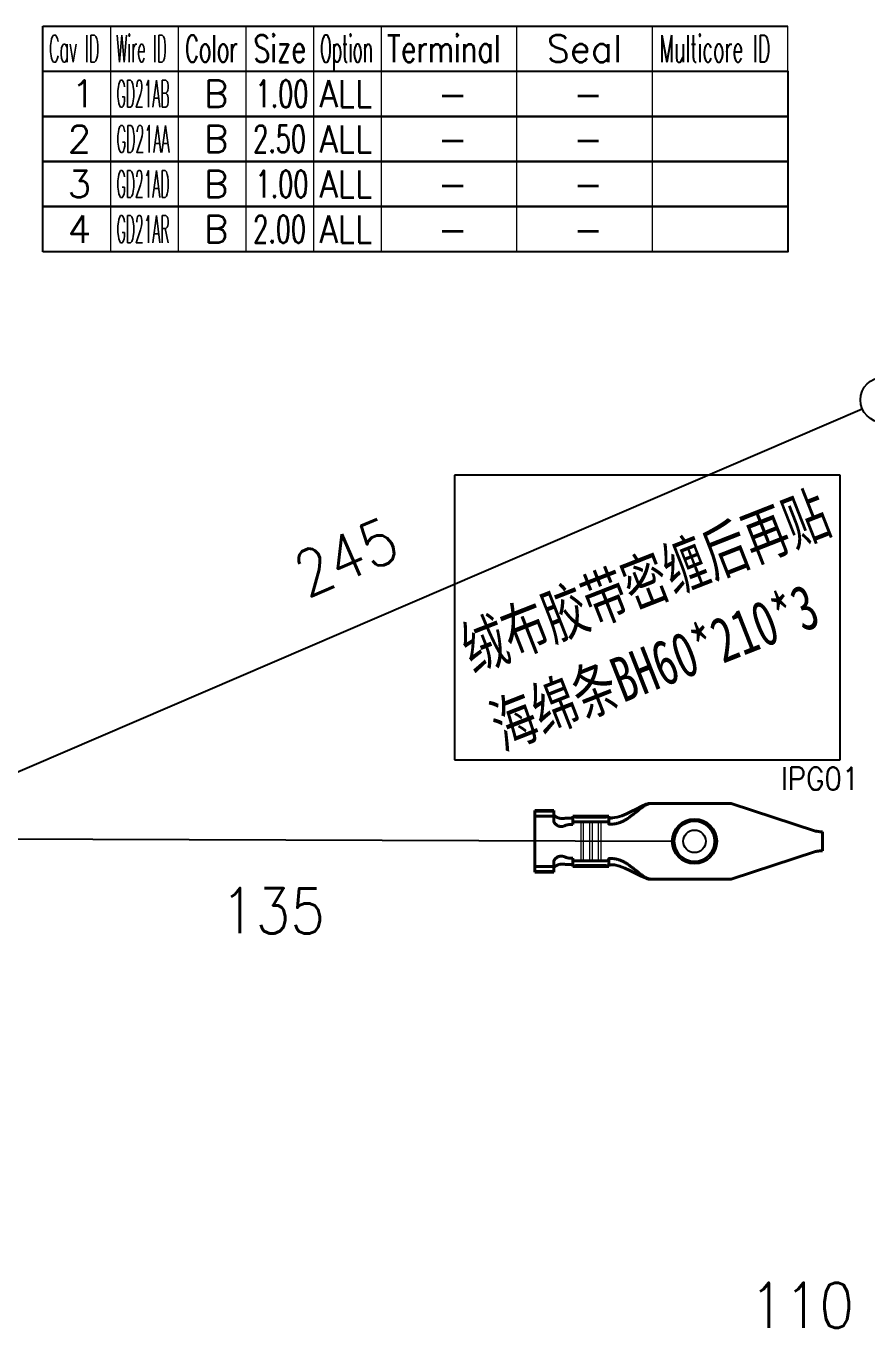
# Model space of a CAD drawing. Header units: inches. Extents: x 47316 to 59086, y 3141 to 11743.
# Drawn here: x 52016.5 to 52109.6, y 8699.6 to 8843.9 of the extents above; entities that cross this region are included whole.
import ezdxf

# ---------------------------------------------------------------- set-up
doc = ezdxf.new("R2010")
doc.units = ezdxf.units.IN
doc.header["$MEASUREMENT"] = 0
doc.layers.add('标注线', color=3, linetype='Continuous', lineweight=20)
doc.layers.add('轮廓线', color=7, linetype='Continuous', lineweight=40)
doc.styles.add('MtX_FangSong_GB2312', font='')
doc.styles.get("Standard").update_dxf_attribs({"font": ''})
doc.styles.get('MtX_FangSong_GB2312').set_extended_font_data('FangSong_GB2312')
doc.styles.get('Standard').set_extended_font_data('SimSun')
doc.linetypes.add('_VH_FOAM_COVERING_2', pattern='A,0.0001,[31,VeSys.shx,S=0.1,R=0,X=0,Y=0],-0.4,[31,VeSys.shx,S=0.1,R=180,X=0,Y=0],-0.0001', length=0.4002)
doc.linetypes.add('_VH_SPACE_TAPE', pattern='A,0.0001,[17,VeSys.shx,S=0.1,R=0,X=0,Y=0],-0.4,[17,VeSys.shx,S=0.1,R=0,X=0,Y=0],-0.4,[17,VeSys.shx,S=0.1,R=0,X=0,Y=0],-0.4,[18,VeSys.shx,S=0.1,R=0,X=0,Y=0],-0.5,[18,VeSys.shx,S=0.1,R=180,X=0.1,Y=0],-0.1,[17,VeSys.shx,S=0.1,R=0,X=0,Y=0],-0.4,[17,VeSys.shx,S=0.1,R=0,X=0,Y=0],-0.4,[17,VeSys.shx,S=0.1,R=0,X=0,Y=0],-0.4', length=3.0001)

# ---------------------------------------------------------------- blocks, each defined once
blk = doc.blocks.new('YNDP')
at = {"layer": '标注线', "color": 0}
for p, q in [((-2.1, 7.31), (2.1, 7.31)), ((-2.1, 7.31), (-2.1, 7.03)), ((2.1, 7.31), (2.1, 7.03)), ((-2.1, 7.03), (2.1, 7.03)), ((-2.1, 6.34), (2.1, 6.34)), ((-2.1, 6.06), (-2.1, 6.34)), ((-2.1, 6.06), (2.1, 6.06)), ((2.1, 6.06), (2.1, 6.34)), ((-2.1, 5.36), (2.1, 5.36)), ((-2.1, 5.08), (-2.1, 5.36)), ((-2.1, 5.08), (2.1, 5.08)), ((2.1, 5.08), (2.1, 5.36))]:
    blk.add_line(p, q, dxfattribs=at)
at = {"layer": '轮廓线', "color": 0, "linetype": 'Continuous'}
for p, q in [((-1.05, 31.85), (1.05, 31.85)), ((-1.05, 31.85), (-1.05, 31.62)), ((1.05, 31.85), (1.05, 31.62)), ((-1.12, 31.08), (-4.19, 21.73)), ((1.12, 31.08), (4.19, 21.73)), ((-4.2, 21.67), (-4.2, 12.86)), ((4.2, 21.67), (4.2, 12.86)), ((2.61, 8.81), (2.59, 8.3)), ((-2.8, 4.2), (-2.8, 8.19)), ((-1.93, 8.19), (-2.79, 8.19)), ((-2.68, 4.76), (-2.68, 7.63)), ((-2.59, 8.23), (-2.59, 8.19)), ((-2.15, 7.63), (-2.15, 4.76)), ((1.93, 8.19), (2.79, 8.19)), ((2.15, 7.63), (2.15, 4.76)), ((2.68, 4.76), (2.68, 7.63)), ((2.8, 4.2), (2.8, 8.19)), ((-1.88, 4.2), (-2.79, 4.2)), ((1.88, 4.2), (2.79, 4.2)), ((-3.42, 2.1), (-3.42, 0)), ((-2.21, 2.1), (-3.42, 2.1)), ((-3.33, 1.54), (-3.33, 0.56)), ((-2.8, 0.56), (-2.8, 1.54)), ((2.21, 2.1), (3.42, 2.1)), ((2.8, 0.56), (2.8, 1.54)), ((3.33, 1.54), (3.33, 0.56)), ((3.42, 2.1), (3.42, 0)), ((3.42, 0), (-3.42, 0))]:
    blk.add_line(p, q, dxfattribs=at)
for points in [[(-4.1, 12.34), (-3.84, 11.76), (-3.57, 11.21), (-3.29, 10.67), (-3.04, 10.15), (-2.83, 9.63), (-2.67, 9.1), (-2.59, 8.55)], [(4.1, 12.34), (3.82, 11.71), (3.52, 11.11), (3.22, 10.53), (2.96, 9.97), (2.75, 9.39), (2.61, 8.81)], [(2.59, 8.3), (2.6, 8.23), (2.62, 8.19)]]:
    blk.add_lwpolyline(points, dxfattribs=at)
blk.add_circle((0, 17.68), 2.27, dxfattribs=at)
for centre, radius, start, end in [((-3.99, 21.67), 0.21, 161.8436, 180), ((3.99, 21.67), 0.21, 0, 18.1564), ((-2.73, 12.98), 1.47, 179.9769, 194.856), ((-2.78, 12.86), 1.42, 179.9988, 190.6859), ((-2.82, 12.86), 1.38, 190.6602, 202.0987), ((-2.83, 12.95), 1.37, 194.867, 203.4682), ((-2.88, 12.93), 1.32, 203.5201, 211.9337), ((2.88, 12.93), 1.31, 328.0524, 336.542), ((2.84, 12.95), 1.36, 336.545, 345.167), ((2.82, 12.86), 1.38, 337.9012, 349.3399), ((2.73, 12.98), 1.47, 345.1441, 0.0231), ((2.78, 12.86), 1.42, 349.3141, 0.0012)]:
    blk.add_arc(centre, radius, start, end, dxfattribs=at)
for centre, ratio, start_param, end_param in [((-2.79, 7.63), 0.19732, -4.712389, -3.141593), ((2.79, 7.63), 0.19732, -3.141593, -1.570796), ((-2.79, 4.76), 0.19732, 0, 1.570796), ((2.79, 4.76), 0.19732, -1.570796, 0), ((-3.4, 1.54), 0.133102, -4.712389, -3.141593), ((3.4, 1.54), 0.133102, -3.141593, -1.570796), ((-3.4, 0.56), 0.133102, 0, 1.570796), ((3.4, 0.56), 0.133102, -1.570796, 0)]:
    blk.add_ellipse(centre, major_axis=(0, -0.56), ratio=ratio, start_param=start_param, end_param=end_param, dxfattribs=at)
for points, knots in [([(-1.12, 31.08), (-1.12, 31.13), (-1.11, 31.23), (-1.09, 31.37), (-1.07, 31.5), (-1.06, 31.59), (-1.05, 31.62)], [0, 0, 0, 0, 0.275349, 0.54044, 0.785059, 1, 1, 1, 1]), ([(1.12, 31.08), (1.12, 31.13), (1.11, 31.23), (1.09, 31.37), (1.07, 31.5), (1.06, 31.59), (1.05, 31.62)], [0, 0, 0, 0, 0.275349, 0.54044, 0.785059, 1, 1, 1, 1]), ([(-3.99, 12.24), (-3.96, 12.18), (-3.88, 12.06), (-3.76, 11.88), (-3.63, 11.71), (-3.49, 11.53), (-3.38, 11.38), (-3.28, 11.26), (-3.18, 11.13), (-3.08, 11.01), (-2.97, 10.88), (-2.89, 10.77), (-2.81, 10.67), (-2.71, 10.53), (-2.6, 10.38), (-2.5, 10.23), (-2.42, 10.11), (-2.35, 9.98), (-2.28, 9.85), (-2.21, 9.72), (-2.13, 9.54), (-2.06, 9.35), (-2, 9.15), (-1.96, 9), (-1.93, 8.85), (-1.92, 8.75), (-1.91, 8.7)], [0, 0, 0, 0, 0.050147, 0.101268, 0.15366, 0.207551, 0.263037, 0.291397, 0.320187, 0.379163, 0.409405, 0.44019, 0.471533, 0.503437, 0.568955, 0.6026, 0.636828, 0.671601, 0.70688, 0.742606, 0.778723, 0.851854, 0.888752, 0.925778, 0.962868, 1, 1, 1, 1]), ([(3.99, 12.24), (3.96, 12.18), (3.88, 12.06), (3.76, 11.88), (3.63, 11.71), (3.49, 11.53), (3.38, 11.38), (3.28, 11.26), (3.18, 11.13), (3.08, 11.01), (2.97, 10.88), (2.89, 10.77), (2.81, 10.67), (2.71, 10.53), (2.6, 10.38), (2.5, 10.23), (2.42, 10.11), (2.35, 9.98), (2.28, 9.85), (2.21, 9.72), (2.13, 9.54), (2.06, 9.35), (2, 9.15), (1.96, 9), (1.93, 8.85), (1.92, 8.75), (1.91, 8.7)], [0, 0, 0, 0, 0.050147, 0.101268, 0.15366, 0.207551, 0.263037, 0.291397, 0.320187, 0.379163, 0.409405, 0.44019, 0.471533, 0.503437, 0.568955, 0.6026, 0.636828, 0.671601, 0.70688, 0.742606, 0.778723, 0.851854, 0.888752, 0.925778, 0.962868, 1, 1, 1, 1]), ([(-1.91, 8.7), (-1.91, 8.66), (-1.9, 8.6), (-1.89, 8.5), (-1.89, 8.42), (-1.89, 8.37), (-1.89, 8.34), (-1.89, 8.33)], [0, 0, 0, 0, 0.28921, 0.557756, 0.797041, 0.903477, 1, 1, 1, 1]), ([(1.89, 8.33), (1.89, 8.34), (1.89, 8.37), (1.89, 8.42), (1.89, 8.5), (1.9, 8.6), (1.91, 8.66), (1.91, 8.7)], [0, 0, 0, 0, 0.09654, 0.20301, 0.442326, 0.710821, 1, 1, 1, 1]), ([(-2.59, 8.23), (-2.59, 8.23), (-2.59, 8.25), (-2.59, 8.28), (-2.59, 8.31), (-2.59, 8.35), (-2.58, 8.39), (-2.58, 8.46), (-2.58, 8.51), (-2.59, 8.55)], [0, 0, 0, 0, 0.070978, 0.159185, 0.264069, 0.384693, 0.519957, 0.668708, 1, 1, 1, 1]), ([(-2.58, 8.19), (-2.58, 8.19), (-2.58, 8.19), (-2.58, 8.19), (-2.59, 8.2), (-2.59, 8.2), (-2.59, 8.2), (-2.59, 8.21), (-2.59, 8.22), (-2.59, 8.22), (-2.59, 8.23)], [0, 0, 0, 0, 0.063583, 0.13143, 0.214486, 0.319093, 0.448523, 0.604543, 0.788198, 1, 1, 1, 1]), ([(-2.11, 8.19), (-2.11, 8.19), (-2.11, 8.19), (-2.11, 8.19), (-2.12, 8.18), (-2.12, 8.18), (-2.12, 8.17), (-2.12, 8.17), (-2.13, 8.16), (-2.13, 8.14), (-2.13, 8.12), (-2.14, 8.09), (-2.14, 8.06), (-2.14, 8.01), (-2.15, 7.94), (-2.15, 7.84), (-2.15, 7.74), (-2.15, 7.67), (-2.15, 7.63)], [0, 0, 0, 0, 0.004027, 0.009289, 0.016377, 0.025518, 0.036801, 0.050263, 0.065914, 0.083752, 0.125893, 0.176287, 0.234438, 0.299837, 0.450022, 0.621303, 0.807366, 1, 1, 1, 1]), ([(-1.89, 8.33), (-1.89, 8.32), (-1.9, 8.3), (-1.9, 8.27), (-1.9, 8.25), (-1.91, 8.23), (-1.91, 8.22), (-1.91, 8.21), (-1.92, 8.2), (-1.92, 8.2), (-1.92, 8.2), (-1.92, 8.19), (-1.92, 8.19), (-1.93, 8.19), (-1.93, 8.19)], [0, 0, 0, 0, 0.218442, 0.41158, 0.578176, 0.717068, 0.77583, 0.827442, 0.871971, 0.909537, 0.940372, 0.964928, 0.984146, 1, 1, 1, 1]), ([(1.93, 8.19), (1.93, 8.19), (1.92, 8.19), (1.92, 8.19), (1.92, 8.2), (1.92, 8.2), (1.92, 8.2), (1.91, 8.21), (1.91, 8.22), (1.91, 8.23), (1.9, 8.25), (1.9, 8.27), (1.9, 8.3), (1.89, 8.32), (1.89, 8.33)], [0, 0, 0, 0, 0.015854, 0.035072, 0.059628, 0.090464, 0.128031, 0.17256, 0.224172, 0.282933, 0.421824, 0.58842, 0.781558, 1, 1, 1, 1]), ([(2.15, 7.63), (2.15, 7.67), (2.15, 7.74), (2.15, 7.84), (2.15, 7.94), (2.14, 8.01), (2.14, 8.06), (2.14, 8.09), (2.13, 8.12), (2.13, 8.14), (2.13, 8.16), (2.12, 8.17), (2.12, 8.17), (2.12, 8.18), (2.12, 8.18), (2.11, 8.19), (2.11, 8.19), (2.11, 8.19), (2.11, 8.19)], [0, 0, 0, 0, 0.192634, 0.378697, 0.549978, 0.700163, 0.765562, 0.823713, 0.874107, 0.916248, 0.934086, 0.949737, 0.963199, 0.974482, 0.983623, 0.990711, 0.995973, 1, 1, 1, 1]), ([(-2.15, 4.76), (-2.15, 4.72), (-2.15, 4.65), (-2.15, 4.55), (-2.15, 4.45), (-2.14, 4.38), (-2.14, 4.33), (-2.14, 4.3), (-2.13, 4.27), (-2.13, 4.25), (-2.13, 4.23), (-2.12, 4.22), (-2.12, 4.22), (-2.12, 4.21), (-2.12, 4.21), (-2.11, 4.2), (-2.11, 4.2), (-2.11, 4.2), (-2.11, 4.2)], [0, 0, 0, 0, 0.192634, 0.378697, 0.549978, 0.700163, 0.765562, 0.823713, 0.874107, 0.916248, 0.934086, 0.949737, 0.963199, 0.974482, 0.983623, 0.990711, 0.995973, 1, 1, 1, 1]), ([(2.11, 4.2), (2.11, 4.2), (2.11, 4.2), (2.11, 4.2), (2.12, 4.21), (2.12, 4.21), (2.12, 4.22), (2.12, 4.22), (2.13, 4.23), (2.13, 4.25), (2.13, 4.27), (2.14, 4.3), (2.14, 4.33), (2.14, 4.38), (2.15, 4.45), (2.15, 4.55), (2.15, 4.65), (2.15, 4.72), (2.15, 4.76)], [0, 0, 0, 0, 0.004027, 0.009289, 0.016377, 0.025518, 0.036801, 0.050263, 0.065914, 0.083752, 0.125893, 0.176287, 0.234438, 0.299837, 0.450022, 0.621303, 0.807366, 1, 1, 1, 1]), ([(-2.89, 2.13), (-2.87, 2.14), (-2.85, 2.17), (-2.8, 2.21), (-2.76, 2.26), (-2.72, 2.33), (-2.68, 2.4), (-2.64, 2.48), (-2.61, 2.56), (-2.56, 2.69), (-2.53, 2.85), (-2.51, 3.01), (-2.51, 3.13), (-2.52, 3.22), (-2.54, 3.29), (-2.55, 3.34), (-2.56, 3.36)], [0, 0, 0, 0, 0.038866, 0.08397, 0.135113, 0.191855, 0.253649, 0.319879, 0.389842, 0.462725, 0.612921, 0.759984, 0.828629, 0.892177, 0.949572, 1, 1, 1, 1]), ([(-2.56, 3.36), (-2.57, 3.43), (-2.58, 3.53), (-2.58, 3.66), (-2.58, 3.77), (-2.58, 3.87), (-2.58, 3.98), (-2.58, 4.09), (-2.58, 4.16), (-2.58, 4.2)], [0, 0, 0, 0, 0.240029, 0.362533, 0.486637, 0.612415, 0.739889, 0.869056, 1, 1, 1, 1]), ([(-1.75, 3.36), (-1.74, 3.34), (-1.71, 3.28), (-1.68, 3.19), (-1.65, 3.09), (-1.64, 3), (-1.64, 2.93), (-1.64, 2.87), (-1.65, 2.81), (-1.66, 2.73), (-1.69, 2.64), (-1.73, 2.53), (-1.79, 2.44), (-1.85, 2.36), (-1.91, 2.28), (-1.98, 2.22), (-2.03, 2.18), (-2.07, 2.15), (-2.1, 2.13), (-2.13, 2.12), (-2.17, 2.1), (-2.2, 2.1), (-2.21, 2.1)], [0, 0, 0, 0, 0.055022, 0.116995, 0.185083, 0.258201, 0.296181, 0.334778, 0.373698, 0.412652, 0.489659, 0.564292, 0.635623, 0.703071, 0.76613, 0.824277, 0.876958, 0.901113, 0.923761, 0.944907, 0.964596, 1, 1, 1, 1]), ([(-1.88, 4.2), (-1.88, 4.13), (-1.87, 4.02), (-1.86, 3.87), (-1.85, 3.73), (-1.83, 3.59), (-1.79, 3.46), (-1.77, 3.39), (-1.75, 3.36)], [0, 0, 0, 0, 0.260021, 0.387215, 0.512609, 0.758429, 0.879572, 1, 1, 1, 1]), ([(2.21, 2.1), (2.2, 2.1), (2.17, 2.1), (2.13, 2.12), (2.1, 2.13), (2.07, 2.15), (2.03, 2.18), (1.98, 2.22), (1.91, 2.28), (1.85, 2.36), (1.79, 2.44), (1.73, 2.53), (1.69, 2.64), (1.65, 2.75), (1.64, 2.87), (1.64, 2.98), (1.65, 3.09), (1.68, 3.19), (1.71, 3.28), (1.74, 3.34), (1.75, 3.36)], [0, 0, 0, 0, 0.035416, 0.055113, 0.076262, 0.09891, 0.123064, 0.175742, 0.233887, 0.296955, 0.364416, 0.435763, 0.510406, 0.587414, 0.665244, 0.741782, 0.814902, 0.882994, 0.944969, 1, 1, 1, 1]), ([(1.75, 3.36), (1.77, 3.39), (1.79, 3.46), (1.83, 3.59), (1.85, 3.73), (1.86, 3.87), (1.87, 4.02), (1.88, 4.13), (1.88, 4.2)], [0, 0, 0, 0, 0.120428, 0.241571, 0.48739, 0.612785, 0.739979, 1, 1, 1, 1]), ([(2.56, 3.36), (2.55, 3.34), (2.54, 3.3), (2.53, 3.23), (2.52, 3.16), (2.51, 3.05), (2.52, 2.9), (2.55, 2.73), (2.6, 2.59), (2.64, 2.48), (2.68, 2.41), (2.71, 2.34), (2.75, 2.28), (2.79, 2.23), (2.81, 2.2), (2.83, 2.19)], [0, 0, 0, 0, 0.048288, 0.102718, 0.16266, 0.227338, 0.366788, 0.511961, 0.653827, 0.721303, 0.78555, 0.846014, 0.902199, 0.953655, 1, 1, 1, 1]), ([(2.58, 4.2), (2.58, 4.16), (2.58, 4.09), (2.58, 3.98), (2.58, 3.87), (2.58, 3.77), (2.58, 3.66), (2.58, 3.53), (2.57, 3.43), (2.56, 3.36)], [0, 0, 0, 0, 0.130944, 0.260111, 0.387585, 0.513363, 0.637467, 0.759971, 1, 1, 1, 1]), ([(-2.97, 2.1), (-2.96, 2.1), (-2.95, 2.1), (-2.93, 2.11), (-2.91, 2.12), (-2.9, 2.13), (-2.89, 2.13)], [0, 0, 0, 0, 0.217658, 0.453857, 0.713604, 1, 1, 1, 1]), ([(-2.74, 2.1), (-2.74, 2.1), (-2.74, 2.1), (-2.75, 2.1), (-2.75, 2.09), (-2.75, 2.09), (-2.76, 2.08), (-2.76, 2.08), (-2.76, 2.07), (-2.77, 2.05), (-2.77, 2.03), (-2.78, 2), (-2.78, 1.97), (-2.79, 1.93), (-2.79, 1.89), (-2.8, 1.83), (-2.8, 1.75), (-2.8, 1.65), (-2.8, 1.58), (-2.8, 1.54)], [0, 0, 0, 0, 0.005642, 0.012205, 0.020275, 0.030156, 0.042002, 0.05589, 0.071859, 0.089925, 0.132301, 0.1827, 0.240671, 0.305736, 0.377363, 0.454882, 0.624746, 0.809143, 1, 1, 1, 1]), ([(2.8, 1.54), (2.8, 1.58), (2.8, 1.65), (2.8, 1.75), (2.8, 1.83), (2.79, 1.89), (2.79, 1.93), (2.78, 1.97), (2.78, 2), (2.77, 2.03), (2.77, 2.05), (2.76, 2.07), (2.76, 2.08), (2.76, 2.08), (2.75, 2.09), (2.75, 2.09), (2.75, 2.1), (2.74, 2.1), (2.74, 2.1), (2.74, 2.1)], [0, 0, 0, 0, 0.190857, 0.375254, 0.545118, 0.622637, 0.694264, 0.759329, 0.8173, 0.867699, 0.910075, 0.928141, 0.94411, 0.957998, 0.969844, 0.979725, 0.987795, 0.994358, 1, 1, 1, 1]), ([(2.83, 2.19), (2.84, 2.17), (2.86, 2.15), (2.89, 2.13), (2.9, 2.12)], [0, 0, 0, 0, 0.537008, 1, 1, 1, 1]), ([(2.9, 2.12), (2.91, 2.12), (2.92, 2.11), (2.94, 2.1), (2.96, 2.1), (2.97, 2.1)], [0, 0, 0, 0, 0.280397, 0.659814, 1, 1, 1, 1]), ([(-2.8, 0.56), (-2.8, 0.52), (-2.8, 0.45), (-2.8, 0.35), (-2.8, 0.27), (-2.79, 0.21), (-2.79, 0.17), (-2.78, 0.13), (-2.78, 0.1), (-2.77, 0.07), (-2.77, 0.05), (-2.76, 0.03), (-2.76, 0.02), (-2.76, 0.02), (-2.75, 0.01), (-2.75, 0.01), (-2.75, 0), (-2.74, 0), (-2.74, 0), (-2.74, 0)], [0, 0, 0, 0, 0.190857, 0.375254, 0.545118, 0.622637, 0.694264, 0.759329, 0.8173, 0.867699, 0.910075, 0.928141, 0.94411, 0.957998, 0.969844, 0.979725, 0.987795, 0.994358, 1, 1, 1, 1]), ([(2.74, 0), (2.74, 0), (2.74, 0), (2.75, 0), (2.75, 0.01), (2.75, 0.01), (2.76, 0.02), (2.76, 0.02), (2.76, 0.03), (2.77, 0.05), (2.77, 0.07), (2.78, 0.1), (2.78, 0.13), (2.79, 0.17), (2.79, 0.21), (2.8, 0.27), (2.8, 0.35), (2.8, 0.45), (2.8, 0.52), (2.8, 0.56)], [0, 0, 0, 0, 0.005642, 0.012205, 0.020275, 0.030156, 0.042002, 0.05589, 0.071859, 0.089925, 0.132301, 0.1827, 0.240671, 0.305736, 0.377363, 0.454882, 0.624746, 0.809143, 1, 1, 1, 1])]:
    blk.add_open_spline(points, degree=3, knots=knots, dxfattribs=at)

msp = doc.modelspace()

# ---------------------------------------------------------------- linework, layer by layer
at = {"color": 0, "linetype": 'Continuous', "lineweight": -2}
for p, q in [((52018.34, 8843.85), (52100.84, 8843.85)), ((52018.34, 8838.85), (52018.34, 8843.85)), ((52018.34, 8838.85), (52100.84, 8838.85))]:
    msp.add_line(p, q, dxfattribs=at)
at = {"color": 7, "linetype": 'Continuous', "lineweight": 15}
for p, q in [((52025.84, 8838.85), (52025.84, 8843.85)), ((52033.34, 8838.85), (52033.34, 8843.85)), ((52040.84, 8838.85), (52040.84, 8843.85)), ((52048.34, 8838.85), (52048.34, 8843.85)), ((52055.84, 8838.85), (52055.84, 8843.85)), ((52070.84, 8838.85), (52070.84, 8843.85)), ((52085.84, 8838.85), (52085.84, 8843.85)), ((52100.84, 8838.85), (52100.84, 8843.85))]:
    msp.add_line(p, q, dxfattribs=at)
at = {"color": 102, "linetype": 'Continuous', "lineweight": 15}
for p, q in [((52025.84, 8833.85), (52025.84, 8838.85)), ((52033.34, 8833.85), (52033.34, 8838.85)), ((52040.84, 8833.85), (52040.84, 8838.85)), ((52048.34, 8833.85), (52048.34, 8838.85)), ((52055.84, 8833.85), (52055.84, 8838.85)), ((52070.84, 8833.85), (52070.84, 8838.85)), ((52085.84, 8833.85), (52085.84, 8838.85)), ((52025.84, 8828.85), (52025.84, 8833.85)), ((52033.34, 8828.85), (52033.34, 8833.85)), ((52040.84, 8828.85), (52040.84, 8833.85)), ((52048.34, 8828.85), (52048.34, 8833.85)), ((52055.84, 8828.85), (52055.84, 8833.85)), ((52070.84, 8828.85), (52070.84, 8833.85)), ((52085.84, 8828.85), (52085.84, 8833.85)), ((52025.84, 8823.85), (52025.84, 8828.85)), ((52033.34, 8823.85), (52033.34, 8828.85)), ((52040.84, 8823.85), (52040.84, 8828.85)), ((52048.34, 8823.85), (52048.34, 8828.85)), ((52055.84, 8823.85), (52055.84, 8828.85)), ((52070.84, 8823.85), (52070.84, 8828.85)), ((52085.84, 8823.85), (52085.84, 8828.85)), ((52025.84, 8818.85), (52025.84, 8823.85)), ((52033.34, 8818.85), (52033.34, 8823.85)), ((52040.84, 8818.85), (52040.84, 8823.85)), ((52048.34, 8818.85), (52048.34, 8823.85)), ((52055.84, 8818.85), (52055.84, 8823.85)), ((52070.84, 8818.85), (52070.84, 8823.85)), ((52085.84, 8818.85), (52085.84, 8823.85))]:
    msp.add_line(p, q, dxfattribs=at)
at = {"color": 0, "linetype": '_VH_FOAM_COVERING_2', "lineweight": -2, "ltscale": 5}
msp.add_line((52000.67, 8754.87), (52109.08, 8801.45), dxfattribs=at)
at = {"color": 1}
for p, q in [((52106.65, 8794.09), (52063.92, 8794.09)), ((52063.92, 8794.09), (52063.92, 8762.58)), ((52106.65, 8762.58), (52106.65, 8794.09)), ((52063.92, 8762.58), (52106.65, 8762.58))]:
    msp.add_line(p, q, dxfattribs=at)
at = {"color": 0, "linetype": '_VH_SPACE_TAPE', "lineweight": -2, "ltscale": 5}
msp.add_line((52000.88, 8753.87), (52088, 8753.56), dxfattribs=at)
at = {"color": 0, "linetype": 'Continuous', "lineweight": -2}
for points in [[(52018.34, 8833.85), (52018.34, 8838.85), (52100.84, 8838.85), (52100.84, 8833.85)], [(52018.34, 8828.85), (52018.34, 8833.85), (52100.84, 8833.85), (52100.84, 8828.85)], [(52018.34, 8823.85), (52018.34, 8828.85), (52100.84, 8828.85), (52100.84, 8823.85)], [(52018.34, 8818.85), (52018.34, 8823.85), (52100.84, 8823.85), (52100.84, 8818.85)]]:
    msp.add_lwpolyline(points, close=True, dxfattribs=at)
for centre, radius in [((52111.38, 8802.44), 2.5), ((52090.5, 8753.55), 2.5), ((52090.5, 8753.55), 1.25)]:
    msp.add_circle(centre, radius, dxfattribs=at)

# ---------------------------------------------------------------- block references
at = {"color": 0, "lineweight": -2, "rotation": 270}
msp.add_blockref('YNDP', (52072.82, 8753.55), dxfattribs=at)

# ---------------------------------------------------------------- texts
at = {"color": 0, "lineweight": -2, "style": 'MtX_FangSong_GB2312', "width": 0.7}
for s, p in [('绒布胶带密缠后再贴', (52065.94, 8772.17)), ('海绵条BH60*210*3', (52069.22, 8763.63))]:
    msp.add_text(s, height=5, rotation=21.4309, dxfattribs=at).set_placement(p)
at = {"color": 7, "linetype": 'Continuous', "lineweight": 15, "char_height": 3, "attachment_point": 1}
for s, insert, width in [('\\Fromans.shx;\\W0.4292452830;\\T1.0000000000;\\o\\lCav ID', (52019.02, 8842.85), 6.5), ('\\Fromans.shx;\\W0.4026548673;\\T1.0000000000;\\o\\lWire ID', (52026.45, 8842.85), 6.5), ('\\Fromans.shx;\\W0.5687500000;\\T1.0000000000;\\o\\lColor', (52034.08, 8842.85), 6.5), ('\\Fromans.shx;\\W0.7222222222;\\T1.0000000000;\\o\\lSize', (52041.65, 8842.85), 6.5), ('\\Fromans.shx;\\W0.4595959596;\\T1.0000000000;\\o\\lOption', (52049.03, 8842.85), 6.5), ('\\Fromans.shx;\\W0.7480916031;\\T1.0000000000;\\o\\lTerminal', (52056.44, 8842.85), 14), ('\\Fromans.shx;\\W1.0000000000;\\T1.0000000000;\\o\\lSeal', (52074.12, 8842.85), 9.2857), ('\\Fromans.shx;\\W0.5185185185;\\T1.0000000000;\\o\\lMulticore ID', (52086.63, 8842.85), 14), ('\\Fromans.shx;\\W1.0000000000;\\T1.0000000000;\\o\\l1', (52021.52, 8837.85), 2.8571), ('\\Fromans.shx;\\W1.0000000000;\\T1.0000000000;\\o\\l2', (52021.09, 8832.85), 2.8571), ('\\Fromans.shx;\\W1.0000000000;\\T1.0000000000;\\o\\l3', (52021.09, 8827.85), 2.8571), ('\\Fromans.shx;\\W1.0000000000;\\T1.0000000000;\\o\\l4', (52021.09, 8822.85), 2.8571)]:
    msp.add_mtext(s, dxfattribs=dict(at, insert=insert, width=width))
at = {"color": 21, "linetype": 'Continuous', "lineweight": 15, "attachment_point": 1}
for s, insert, char_height, width in [('\\Fromans.shx;\\W0.3760330579;\\T1.0000000000;\\o\\lGD21AB', (52026.5, 8837.85), 3, 6.5), ('\\Fromans.shx;\\W0.6500000000;\\T1.0000000000;\\o\\l1.00', (52041.89, 8837.85), 3, 6.5), ('\\Fromans.shx;\\W1.0000000000;\\T1.0000000000;\\o\\l-', (52062.05, 8837.85), 3, 3.7143), ('\\Fromans.shx;\\W0.3855932203;\\T1.0000000000;\\o\\lGD21AA', (52026.5, 8832.85), 3, 6.5), ('\\Fromans.shx;\\W0.6500000000;\\T1.0000000000;\\o\\l2.50', (52041.62, 8832.85), 3, 6.5), ('\\Fromans.shx;\\W1.0000000000;\\T1.0000000000;\\o\\l-', (52062.05, 8832.85), 3, 3.7143), ('\\Fromans.shx;\\W0.3760330579;\\T1.0000000000;\\o\\lGD21AD', (52026.5, 8827.85), 3, 6.5), ('\\Fromans.shx;\\W0.6500000000;\\T1.0000000000;\\o\\l1.00', (52041.89, 8827.85), 3, 6.5), ('\\Fromans.shx;\\W1.0000000000;\\T1.0000000000;\\o\\l-', (52062.05, 8827.85), 3, 3.7143), ('\\Fromans.shx;\\W0.3760330579;\\T1.0000000000;\\o\\lGD21AR', (52026.5, 8822.85), 3, 6.5), ('\\Fromans.shx;\\W0.6500000000;\\T1.0000000000;\\o\\l2.00', (52041.62, 8822.85), 3, 6.5), ('\\Fromans.shx;\\W1.0000000000;\\T1.0000000000;\\o\\l-', (52062.05, 8822.85), 3, 3.7143), ('\\Fromans.shx;\\W0.9000000000;\\T1.0000000000;\\o\\lIPG01', (52100.07, 8761.75), 2.5, 9.6429)]:
    msp.add_mtext(s, dxfattribs=dict(at, insert=insert, char_height=char_height, width=width))
at = {"color": 140, "linetype": 'Continuous', "lineweight": 15, "char_height": 3, "attachment_point": 1}
for s, insert, width in [('\\Fromans.shx;\\W1.0000000000;\\T1.0000000000;\\o\\lB', (52036.16, 8837.85), 3), ('\\Fromans.shx;\\W0.8750000000;\\T1.0000000000;\\o\\lALL', (52048.96, 8837.85), 6.5), ('\\Fromans.shx;\\W1.0000000000;\\T1.0000000000;\\o\\l-', (52077.05, 8837.85), 3.7143), ('\\Fromans.shx;\\W1.0000000000;\\T1.0000000000;\\o\\lB', (52036.16, 8832.85), 3), ('\\Fromans.shx;\\W0.8750000000;\\T1.0000000000;\\o\\lALL', (52048.96, 8832.85), 6.5), ('\\Fromans.shx;\\W1.0000000000;\\T1.0000000000;\\o\\l-', (52077.05, 8832.85), 3.7143), ('\\Fromans.shx;\\W1.0000000000;\\T1.0000000000;\\o\\lB', (52036.16, 8827.85), 3), ('\\Fromans.shx;\\W0.8750000000;\\T1.0000000000;\\o\\lALL', (52048.96, 8827.85), 6.5), ('\\Fromans.shx;\\W1.0000000000;\\T1.0000000000;\\o\\l-', (52077.05, 8827.85), 3.7143), ('\\Fromans.shx;\\W1.0000000000;\\T1.0000000000;\\o\\lB', (52036.16, 8822.85), 3), ('\\Fromans.shx;\\W0.8750000000;\\T1.0000000000;\\o\\lALL', (52048.96, 8822.85), 6.5), ('\\Fromans.shx;\\W1.0000000000;\\T1.0000000000;\\o\\l-', (52077.05, 8822.85), 3.7143)]:
    msp.add_mtext(s, dxfattribs=dict(at, insert=insert, width=width))
at = {"color": 7, "linetype": '_VH_FOAM_COVERING_2', "lineweight": 18, "ltscale": 5, "insert": (52045.61, 8785.06), "char_height": 5, "width": 12.8571, "attachment_point": 1, "rotation": 23.2517}
msp.add_mtext('\\Fromans.shx;\\W0.9000000000;\\T1.0000000000;\\o\\l245', dxfattribs=at)
at = {"color": 7, "linetype": '_VH_SPACE_TAPE', "lineweight": 18, "ltscale": 5, "insert": (52038.04, 8748.37), "char_height": 5, "width": 12.8571, "attachment_point": 1, "rotation": 359.7907}
msp.add_mtext('\\Fromans.shx;\\W0.9000000000;\\T1.0000000000;\\o\\l135', dxfattribs=at)
at = {"color": 7, "linetype": '_VH_SPACE_TAPE', "lineweight": 18, "ltscale": 5, "insert": (52096.6, 8704.65), "char_height": 5, "width": 12.8571, "attachment_point": 1}
msp.add_mtext('\\Fromans.shx;\\W0.9000000000;\\T1.0000000000;\\o\\l110', dxfattribs=at)

doc.saveas('drawing.dxf')
